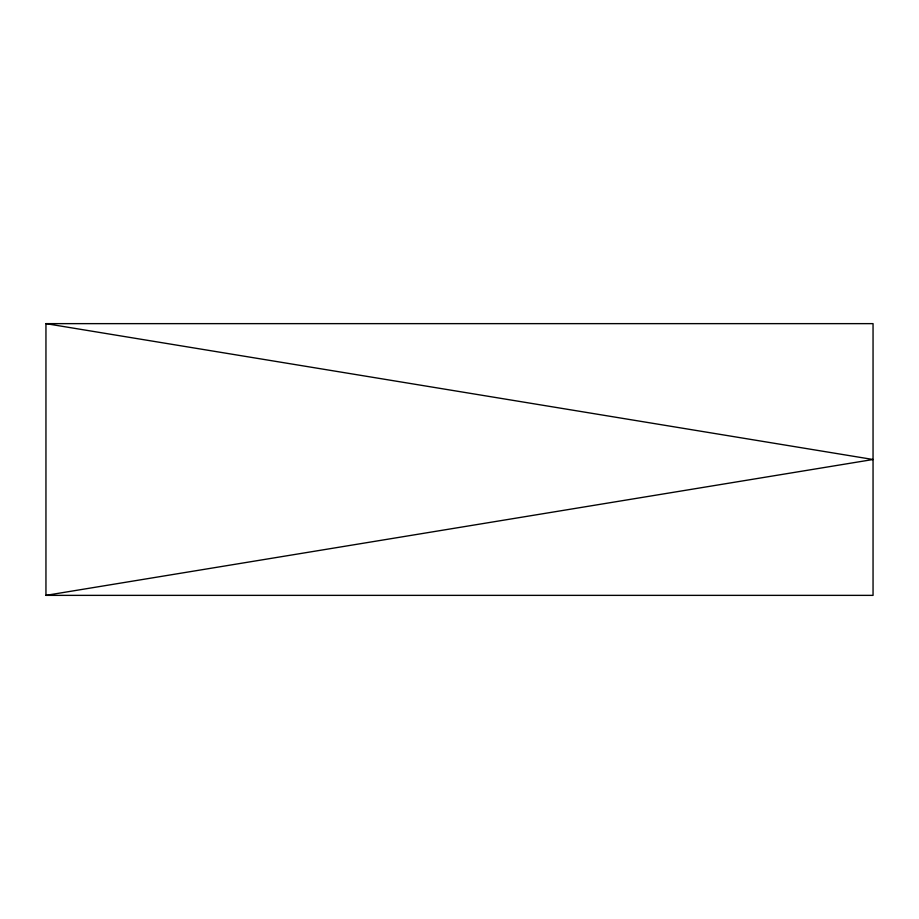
<?xml version="1.0" encoding="UTF-8"?>
<svg xmlns="http://www.w3.org/2000/svg" width="919" height="919" viewBox="0 0 919 919"><rect width="100%" height="100%" fill="white"/><g stroke="black" fill="none" stroke-linecap="round" stroke-linejoin="round"><path stroke-width="1.38" d="M45.95 595.363L873.05 459.5L45.95 323.637L45.95 595.363L873.05 595.363L873.05 323.637L45.95 323.637"/></g></svg>
